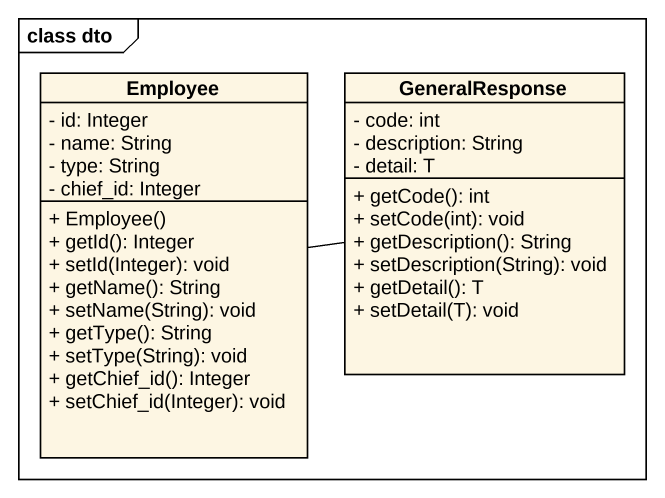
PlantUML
@startuml
mainframe class dto
hide circle
hide empty members
skinparam classAttributeIconSize 0
class Employee {
  - id: Integer
  - name: String
  - type: String
  - chief_id: Integer
  + Employee()
  + getId(): Integer
  + setId(Integer): void
  + getName(): String
  + setName(String): void
  + getType(): String
  + setType(String): void
  + getChief_id(): Integer
  + setChief_id(Integer): void
}
class GeneralResponse {
  - code: int
  - description: String
  - detail: T
  + getCode(): int
  + setCode(int): void
  + getDescription(): String
  + setDescription(String): void
  + getDetail(): T
  + setDetail(T): void
}
GeneralResponse -left- Employee
@enduml
